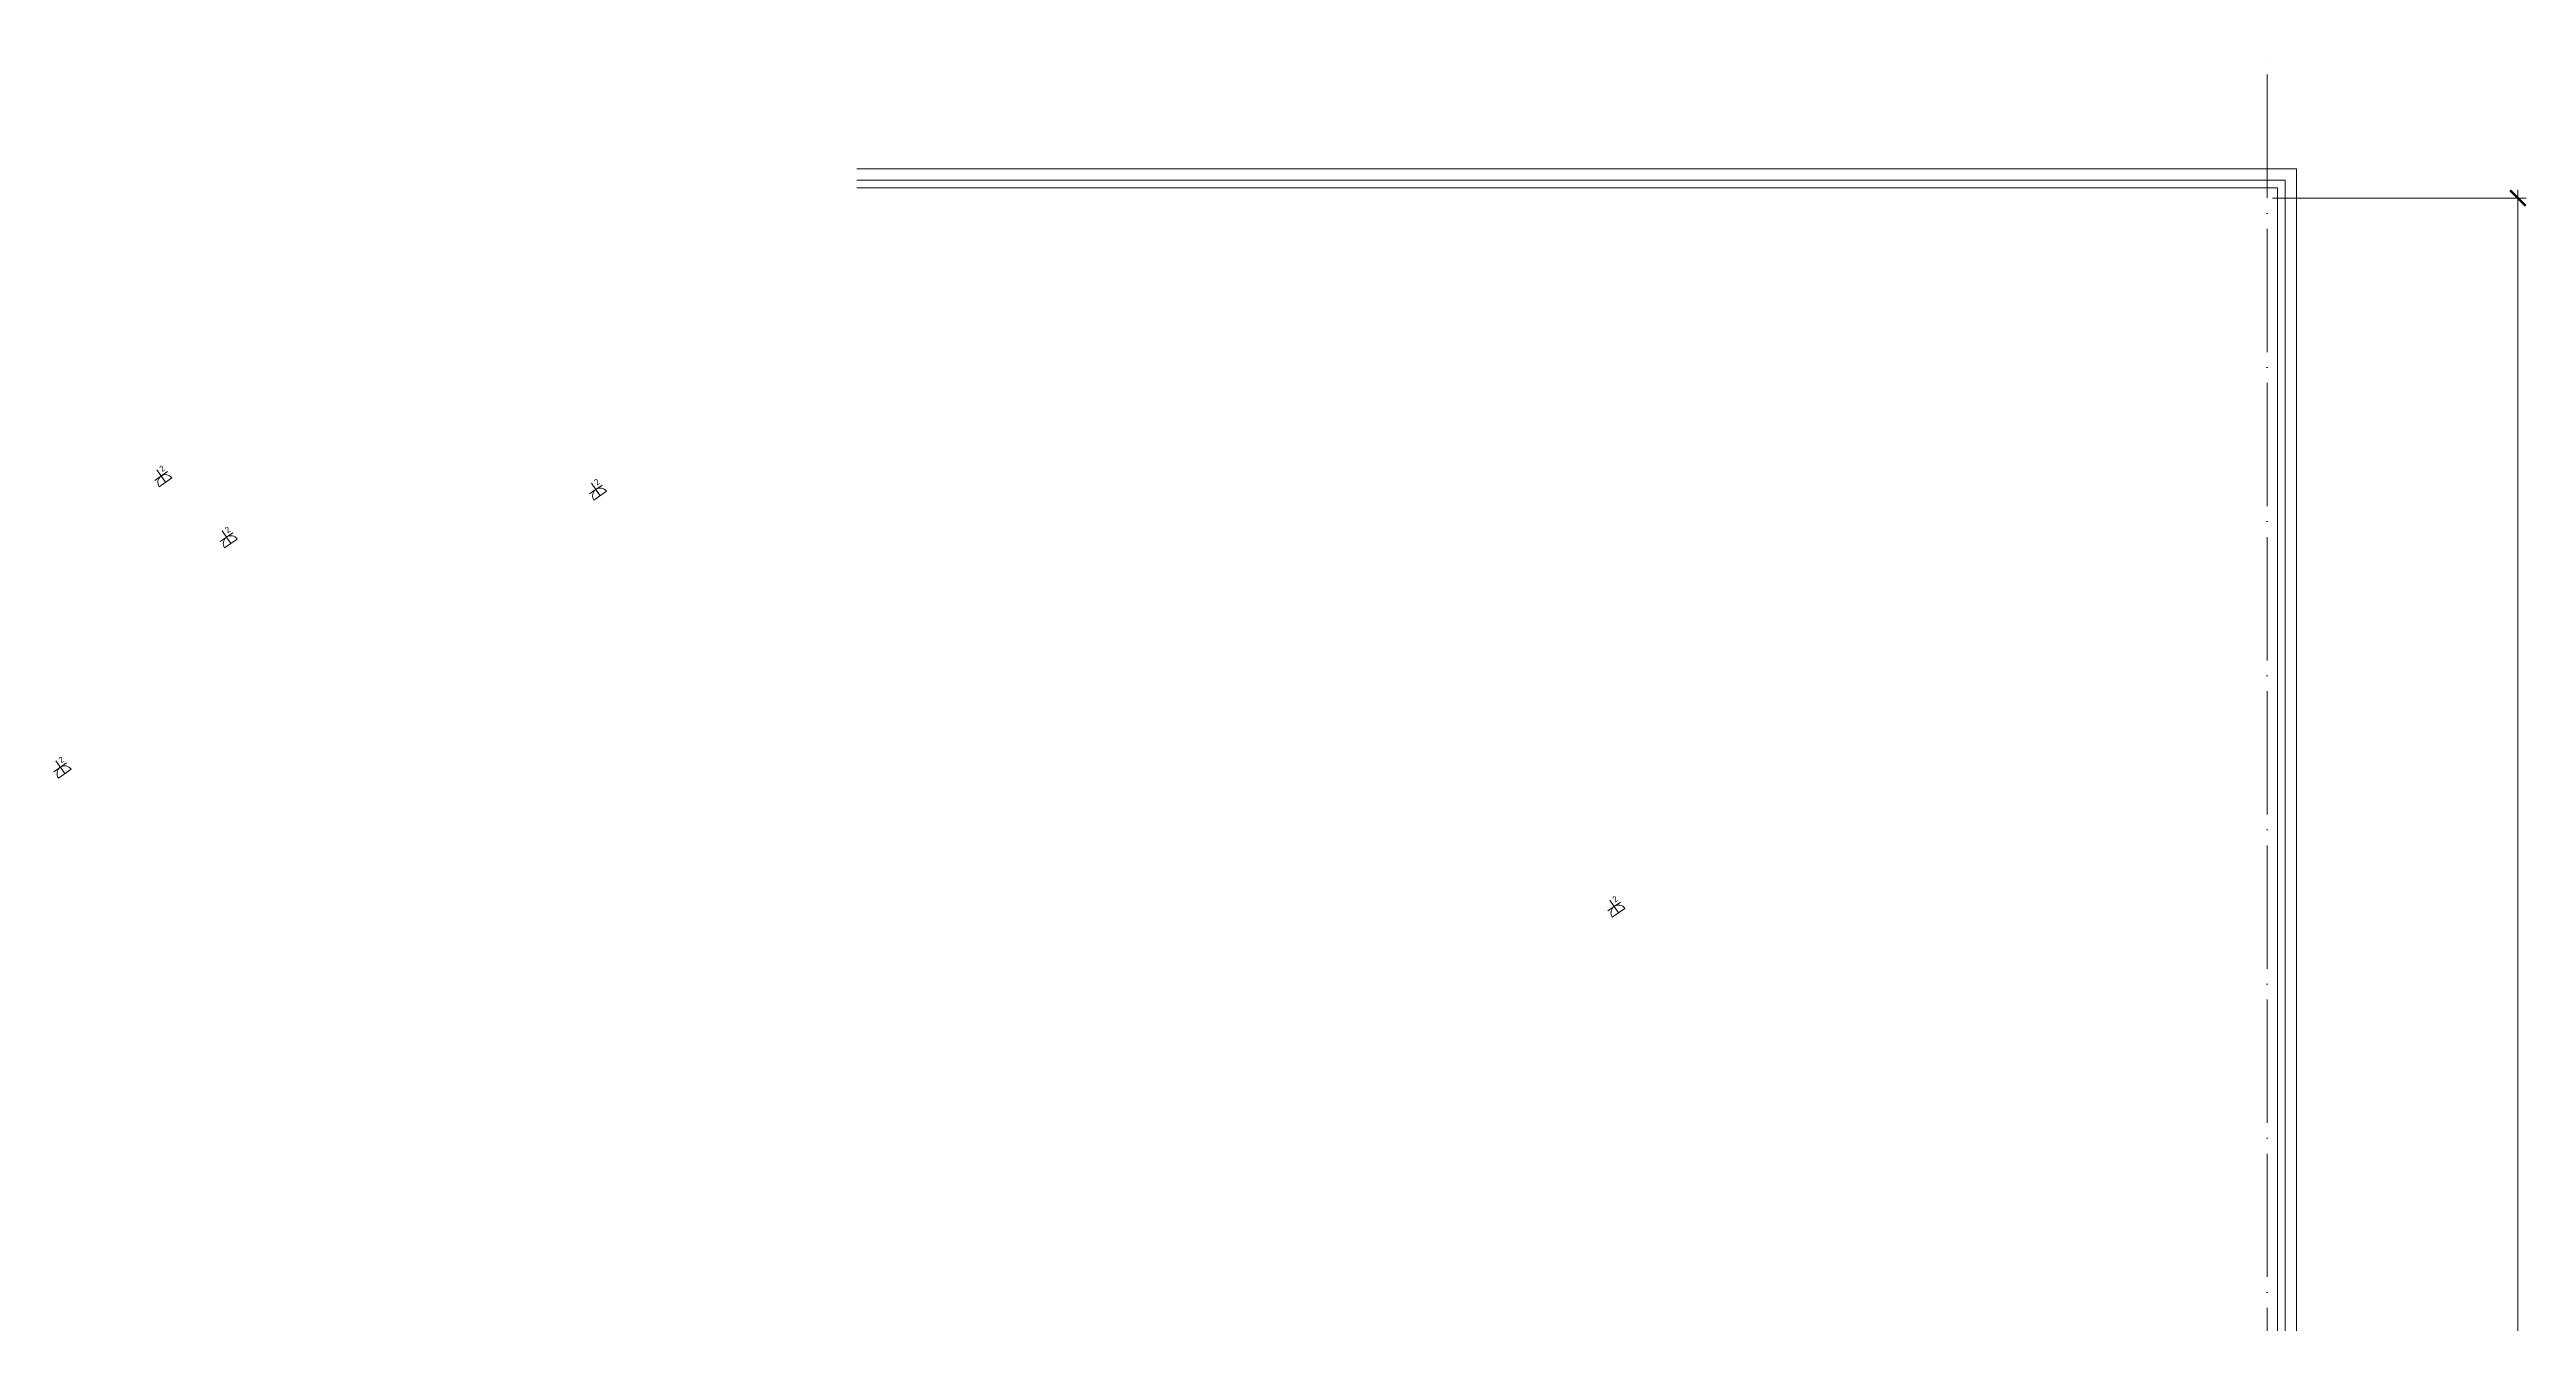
# Model space of a CAD drawing. Header units: millimetres. Extents: x -7047 to 653546, y -441812 to -147059.
# Drawn here: x 88012 to 136247, y -388563 to -363771 of the extents above; entities that cross this region are included whole.
import ezdxf
from ezdxf.enums import TextEntityAlignment as Align

# ---------------------------------------------------------------- set-up
doc = ezdxf.new("R2010")
doc.units = ezdxf.units.MM
doc.header["$PDMODE"] = 3
doc.linetypes.add('ACAD_ISO04W100', pattern=[30, 24, -3, 0, -3])
for name, color, linetype, lineweight in [('$Оbорудование', 173, 'Continuous', 20), ('$Оbорудование @ 60', 173, 'Continuous', 20), ('1-Размеры', 251, 'Continuous', 15), ('1-Стена сэндвич-панель', 157, 'Continuous', 60), ('1-Цоколь', 249, 'Continuous', 15), ('Ось', 251, 'ACAD_ISO04W100', 9)]:
    doc.layers.add(name, color=color, linetype=linetype, lineweight=lineweight)
doc.styles.add('Arial-0', font='arial.ttf')
doc.styles.add('GOST_B 0.0', font='isocpeur.ttf')
doc.dimstyles.new('АР-200', dxfattribs={"dimscale": 100, "dimtxt": 5, "dimasz": 3, "dimexe": 1.6, "dimexo": 1, "dimgap": 1.5, "dimtad": 1, "dimdec": 0, "dimdsep": 46, "dimtxsty": 'Arial-0', "dimblk": 'ARCHTICK', "dimcen": -4, "dimdle": 1.6, "dimclrd": 256, "dimclre": 256, "dimclrt": 256, "dimadec": 1, "dimazin": 0, "dimtfac": 1, "dimtdec": 0, "dimtmove": 1, "dimatfit": 3, "dimldrblk": 'ARCHTICK', "dimfxl": 1, "dimlwd": -1, "dimlwe": -1, "dimarcsym": 0})

# ---------------------------------------------------------------- blocks, each defined once
blk = doc.blocks.new('_ArchTick')
at = {"color": 0, "linetype": 'ByBlock', "const_width": 0.15}
blk.add_lwpolyline([(-0.5, -0.5), (0.5, 0.5)], dxfattribs=at)
blk = doc.blocks.new('*D97')
at = {"layer": '1-Размеры', "transparency": 16777216}
for p, q in [((136081, -366501), (136081, -435821)), ((131300, -366661), (136241, -366661)), ((131300, -435661), (136241, -435661))]:
    blk.add_line(p, q, dxfattribs=at)
at = {"layer": 'Defpoints', "color": 0, "transparency": 16777216}
for p in [(131200, -366661), (131200, -435661), (136081, -435661)]:
    blk.add_point(p, dxfattribs=at)
at = {"layer": '1-Размеры', "transparency": 16777216, "xscale": 300, "yscale": 300, "zscale": 300}
for p, rotation in [((136081, -366661), 90), ((136081, -435661), 270)]:
    blk.add_blockref('_ArchTick', p, dxfattribs=dict(at, rotation=rotation))
at = {"layer": '1-Размеры', "lineweight": 0, "transparency": 16777216, "insert": (135676, -401161), "char_height": 500, "attachment_point": 5, "rotation": 90, "style": 'Arial-0'}
blk.add_mtext('69000', dxfattribs=at)
blk = doc.blocks.new('$БлокРозеток 2п+PEскрыт_IP2X')
at = {"layer": '$Оbорудование', "lineweight": 20}
blk.add_lwpolyline([(-2.5, 0, -1), (2.5, 0), (-2.5, 0)], format="xyb", dxfattribs=at)
for points in [[(-2.5, 2.5), (2.5, 2.5)], [(0, 0), (0, 5)]]:
    blk.add_lwpolyline(points, dxfattribs=at)
at = {"style": 'GOST_B 0.0'}
blk.add_attdef('КОЛИЧЕСТВОРОЗЕТОК', text='', height=2, dxfattribs=at).set_placement((1, 2.7), align=Align.BOTTOM_LEFT)
blk = doc.blocks.new('*U179')
at = {"layer": '$Оbорудование @ 60', "xscale": 59.99999999999999, "yscale": 59.99999999999999, "zscale": 59.99999999999999, "rotation": 35.27637375199836}
blk.add_blockref('$БлокРозеток 2п+PEскрыт_IP2X', (98737, -372455), dxfattribs=at).add_auto_attribs({'КОЛИЧЕСТВОРОЗЕТОК': '2'})
blk = doc.blocks.new('*U180')
at = {"layer": '$Оbорудование @ 60', "xscale": 59.99999999999999, "yscale": 59.99999999999999, "zscale": 59.99999999999999, "rotation": 35.27637375199836}
blk.add_blockref('$БлокРозеток 2п+PEскрыт_IP2X', (88308, -377862), dxfattribs=at).add_auto_attribs({'КОЛИЧЕСТВОРОЗЕТОК': '2'})
blk = doc.blocks.new('*U181')
at = {"layer": '$Оbорудование @ 60', "xscale": 59.99999999999999, "yscale": 59.99999999999999, "zscale": 59.99999999999999, "rotation": 35.27637375199836}
blk.add_blockref('$БлокРозеток 2п+PEскрыт_IP2X', (90272, -372193), dxfattribs=at).add_auto_attribs({'КОЛИЧЕСТВОРОЗЕТОК': '2'})
blk = doc.blocks.new('*U182')
at = {"layer": '$Оbорудование @ 60', "xscale": 59.99999999999999, "yscale": 59.99999999999999, "zscale": 59.99999999999999, "rotation": 35.27637375199836}
blk.add_blockref('$БлокРозеток 2п+PEскрыт_IP2X', (91545, -373384), dxfattribs=at).add_auto_attribs({'КОЛИЧЕСТВОРОЗЕТОК': '2'})
blk = doc.blocks.new('*U183')
at = {"layer": '$Оbорудование @ 60', "xscale": 59.99999999999999, "yscale": 59.99999999999999, "zscale": 59.99999999999999, "rotation": 35.27637375199836}
blk.add_blockref('$БлокРозеток 2п+PEскрыт_IP2X', (118568, -380572), dxfattribs=at).add_auto_attribs({'КОЛИЧЕСТВОРОЗЕТОК': '2'})

msp = doc.modelspace()

# ---------------------------------------------------------------- linework, layer by layer
at = {"layer": '1-Стена сэндвич-панель', "color": 7, "lineweight": 0}
for points in [[(103736.1, -366310.9), (131549.7, -366310.9), (131549.7, -436010.9), (130449.7, -436010.9)], [(103736.1, -366460.9), (131399.7, -366460.9), (131399.7, -435860.9), (130449.7, -435860.9)]]:
    msp.add_lwpolyline(points, dxfattribs=at)
at = {"layer": '1-Цоколь', "color": 7, "lineweight": 0}
msp.add_lwpolyline([(103736.1, -366090.9), (131769.7, -366090.9), (131769.7, -436230.9), (127449.7, -436230.9)], dxfattribs=at)
at = {"layer": 'Ось', "color": 7, "lineweight": 0, "ltscale": 100}
msp.add_line((131199.7, -435660.9), (131199.7, -363771.2), dxfattribs=at)

# ---------------------------------------------------------------- block references
at = {"layer": '$Оbорудование', "color": 1, "linetype": 'ByBlock'}
for name in ['*U181', '*U179', '*U182', '*U180', '*U183']:
    msp.add_blockref(name, (0, 0), dxfattribs=at)

# ---------------------------------------------------------------- dimensions: what is measured, and where the dimension line sits
at = {"layer": '1-Размеры', "color": 7, "lineweight": 0}
dim = msp.add_linear_dim(base=(136081.1, -435660.9), p1=(131199.7, -366660.9), p2=(131199.7, -435660.9), angle=270, dimstyle='АР-200', dxfattribs=at)
dim.commit()
dim.dimension.update_dxf_attribs({"geometry": '*D97', "text_midpoint": (135675.9, -401160.9)})

doc.saveas('drawing.dxf')
